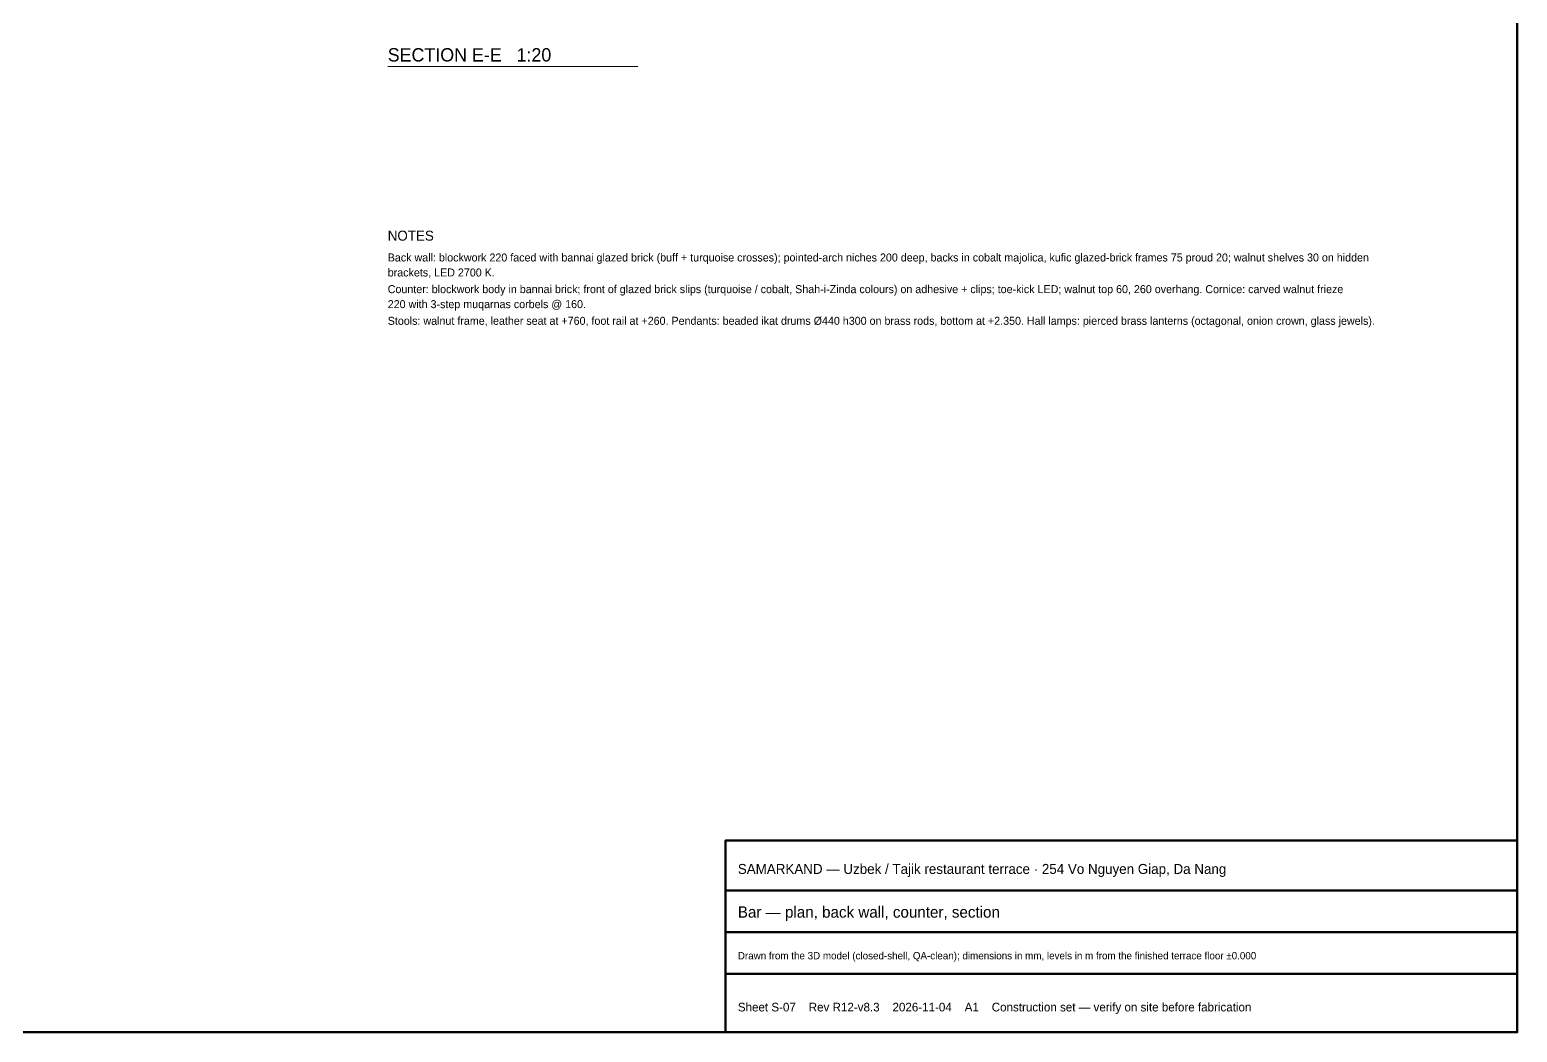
# Model space of a CAD drawing. Header units: metres. Extents: x 10 to 831, y 10 to 584.
# Drawn here: x 474.1 to 831, y 10 to 250.6 of the extents above; entities that cross this region are included whole.
import ezdxf

# ---------------------------------------------------------------- set-up
doc = ezdxf.new("R2010")
doc.units = ezdxf.units.M
doc.layers.add('FRAME', color=7, linetype='Continuous', lineweight=50)
doc.layers.add('TXT', color=7, linetype='Continuous', lineweight=18)

msp = doc.modelspace()

# ---------------------------------------------------------------- linework, layer by layer
at = {"layer": 'FRAME'}
for p, q in [((641, 44), (831, 44)), ((641, 34), (831, 34)), ((641, 24), (831, 24))]:
    msp.add_line(p, q, dxfattribs=at)
for points in [[(10, 10), (831, 10), (831, 584), (10, 584), (10, 10)], [(641, 10), (831, 10), (831, 56), (641, 56), (641, 10)]]:
    msp.add_lwpolyline(points, close=True, dxfattribs=at)
at = {"layer": 'TXT'}
msp.add_line((560, 241.8), (620, 241.8), dxfattribs=at)

# ---------------------------------------------------------------- texts
for s, height, p in [('SECTION E-E   1:20', 3.2, (560, 243)), ('NOTES', 2.4, (560, 200)), ('Back wall: blockwork 220 faced with bannai glazed brick (buff + turquoise crosses); pointed-arch niches 200 deep, backs in cobalt majolica, kufic glazed-brick frames 75 proud 20; walnut shelves 30 on hidden', 1.92, (560, 195)), ('brackets, LED 2700 K.', 1.92, (560, 191.4)), ('Counter: blockwork body in bannai brick; front of glazed brick slips (turquoise / cobalt, Shah-i-Zinda colours) on adhesive + clips; toe-kick LED; walnut top 60, 260 overhang. Cornice: carved walnut frieze', 1.92, (560, 187.4)), ('220 with 3-step muqarnas corbels @ 160.', 1.92, (560, 183.8)), ('Stools: walnut frame, leather seat at +760, foot rail at +260. Pendants: beaded ikat drums Ø440 h300 on brass rods, bottom at +2.350. Hall lamps: pierced brass lanterns (octagonal, onion crown, glass jewels).', 1.92, (560, 179.8)), ('SAMARKAND — Uzbek / Tajik restaurant terrace · 254 Vo Nguyen Giap, Da Nang', 2.4, (644, 48)), ('Bar — plan, back wall, counter, section', 2.72, (644, 37.5)), ('Drawn from the 3D model (closed-shell, QA-clean); dimensions in mm, levels in m from the finished terrace floor ±0.000', 1.76, (644, 27.5)), ('Sheet S-07    Rev R12-v8.3    2026-11-04    A1    Construction set — verify on site before fabrication', 2.08, (644, 15))]:
    msp.add_text(s, height=height, dxfattribs=at).set_placement(p)

doc.saveas('drawing.dxf')
